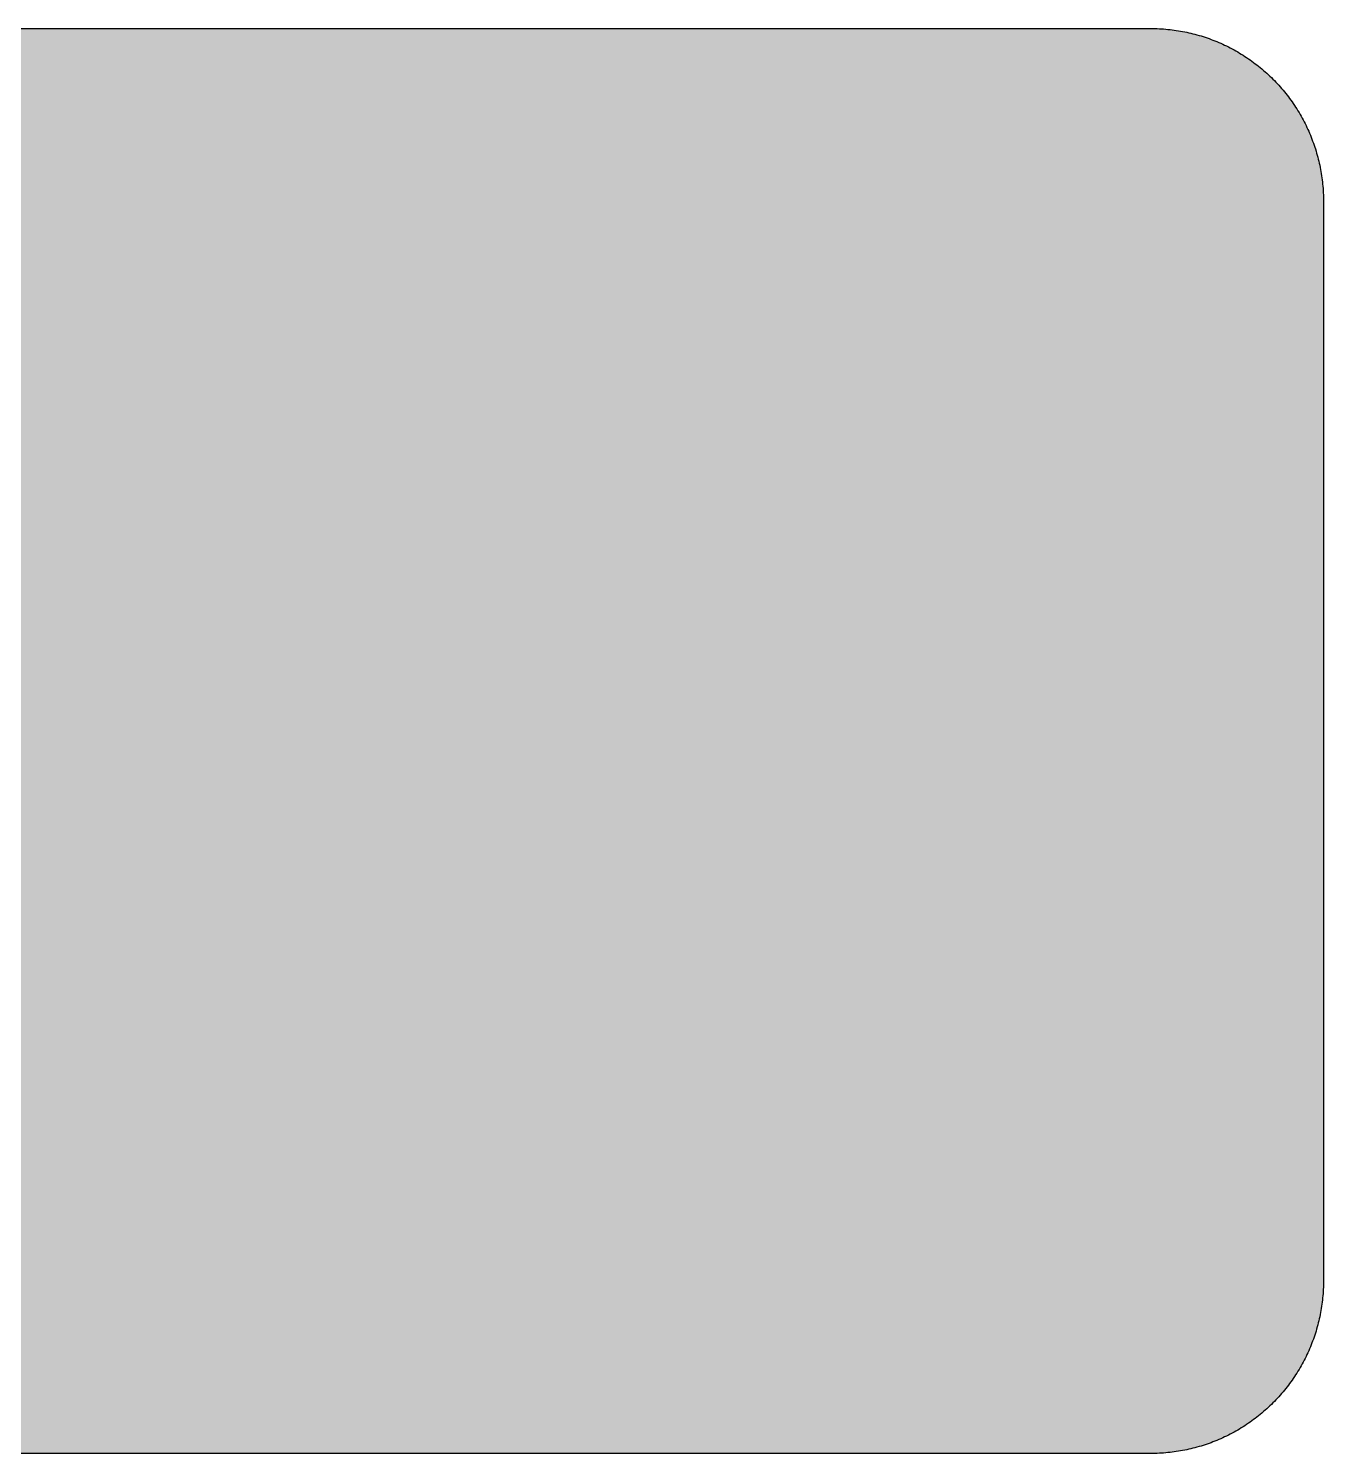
# Model space of a CAD drawing. Header units: millimetres. Extents: x 0 to 212, y 0 to 116.
# Drawn here: x 105.9 to 211.7, y 0.1 to 116.5 of the extents above; entities that cross this region are included whole.
import ezdxf

# ---------------------------------------------------------------- set-up
doc = ezdxf.new("R2010")
doc.units = ezdxf.units.MM

msp = doc.modelspace()

# ---------------------------------------------------------------- hatches: boundary and pattern name
msp.add_hatch(color=254).paths.add_polyline_path([(14.1633, 0.0536), (13.9878, 0.0533), (13.8125, 0.0559), (13.6373, 0.061), (13.462, 0.0686), (13.2893, 0.0787), (13.114, 0.0914), (12.9413, 0.1041), (12.7686, 0.1219), (12.5959, 0.1397), (12.4231, 0.16), (12.2504, 0.1829), (12.0777, 0.2057), (11.9075, 0.2337), (11.7373, 0.2616), (11.5672, 0.2921), (11.397, 0.3251), (11.2268, 0.3607), (11.0592, 0.3988), (10.8915, 0.4369), (10.7239, 0.4775), (10.5562, 0.5207), (10.3886, 0.5664), (10.2235, 0.6121), (10.0584, 0.6629), (9.8933, 0.7137), (9.7307, 0.7671), (9.5682, 0.8204), (9.4056, 0.8788), (9.2431, 0.9373), (9.083, 0.9982), (8.923, 1.0617), (8.763, 1.1252), (8.6055, 1.1938), (8.4455, 1.2624), (8.2906, 1.331), (8.1331, 1.4046), (7.9781, 1.4783), (7.8232, 1.5545), (7.6708, 1.6332), (7.5184, 1.7145), (7.366, 1.7958), (7.2161, 1.8796), (7.0663, 1.966), (6.919, 2.0523), (6.7716, 2.1438), (6.6243, 2.2352), (6.4795, 2.3266), (6.3348, 2.4232), (6.19, 2.5197), (6.0477, 2.6187), (5.908, 2.7178), (5.7683, 2.8194), (5.6286, 2.9235), (5.4915, 3.0302), (5.3543, 3.1369), (5.2197, 3.2461), (5.0851, 3.3579), (4.953, 3.4722), (4.8209, 3.5865), (4.6914, 3.7033), (4.5644, 3.8202), (4.4348, 3.9395), (4.3104, 4.0615), (4.1859, 4.1859), (4.0615, 4.3104), (3.9395, 4.4348), (3.8202, 4.5618), (3.7033, 4.6914), (3.5865, 4.8209), (3.4722, 4.953), (3.3579, 5.0851), (3.2487, 5.2197), (3.1369, 5.3543), (3.0302, 5.4915), (2.9235, 5.6286), (2.8194, 5.7683), (2.7178, 5.908), (2.6187, 6.0477), (2.5197, 6.19), (2.4232, 6.3348), (2.3266, 6.477), (2.2352, 6.6243), (2.1438, 6.7691), (2.0523, 6.919), (1.966, 7.0663), (1.8796, 7.2161), (1.7958, 7.366), (1.7145, 7.5184), (1.6332, 7.6708), (1.5545, 7.8232), (1.4783, 7.9781), (1.4046, 8.1331), (1.331, 8.2906), (1.2598, 8.4455), (1.1913, 8.603), (1.1252, 8.763), (1.0592, 8.923), (0.9982, 9.083), (0.9373, 9.2431), (0.8763, 9.4056), (0.8204, 9.5682), (0.7645, 9.7307), (0.7112, 9.8933), (0.6604, 10.0584), (0.6121, 10.2235), (0.5639, 10.3911), (0.5207, 10.5562), (0.4775, 10.7239), (0.4343, 10.8915), (0.3962, 11.0592), (0.3607, 11.2268), (0.3251, 11.397), (0.2921, 11.5672), (0.2616, 11.7373), (0.2311, 11.9075), (0.2057, 12.0802), (0.1803, 12.2504), (0.1575, 12.4231), (0.1372, 12.5959), (0.1194, 12.7686), (0.1041, 12.9413), (0.0889, 13.1166), (0.0787, 13.2893), (0.0686, 13.4645), (0.061, 13.6373), (0.0559, 13.8125), (0.0508, 13.9878), (0.0508, 14.163), (0.0522, 102.3592), (0.0508, 102.5322), (0.0559, 102.7074), (0.061, 102.8827), (0.0686, 103.058), (0.0787, 103.2307), (0.0889, 103.4059), (0.1041, 103.5787), (0.1194, 103.7514), (0.1372, 103.9241), (0.1575, 104.0968), (0.1803, 104.2695), (0.2057, 104.4423), (0.2311, 104.6124), (0.2616, 104.7826), (0.2921, 104.9528), (0.3251, 105.123), (0.3607, 105.2932), (0.3962, 105.4608), (0.4343, 105.6284), (0.4775, 105.7961), (0.5207, 105.9637), (0.5639, 106.1314), (0.6121, 106.2965), (0.6604, 106.4616), (0.7112, 106.6267), (0.7645, 106.7892), (0.8204, 106.9518), (0.8763, 107.1143), (0.9373, 107.2769), (0.9982, 107.4369), (1.0592, 107.5969), (1.1252, 107.757), (1.1913, 107.9144), (1.2598, 108.0745), (1.331, 108.2294), (1.4046, 108.3869), (1.4783, 108.5418), (1.5545, 108.6968), (1.6332, 108.8492), (1.7145, 109.0016), (1.7958, 109.154), (1.8796, 109.3038), (1.966, 109.4537), (2.0523, 109.601), (2.1438, 109.7483), (2.2352, 109.8956), (2.3266, 110.0404), (2.4232, 110.1852), (2.5197, 110.33), (2.6187, 110.4722), (2.7178, 110.6119), (2.8194, 110.7516), (2.9235, 110.8913), (3.0302, 111.0285), (3.1369, 111.1656), (3.2487, 111.3003), (3.3579, 111.4349), (3.4722, 111.567), (3.5865, 111.699), (3.7033, 111.8286), (3.8202, 111.9556), (3.9395, 112.0851), (4.0615, 112.2096), (4.1859, 112.334), (4.3104, 112.4585), (4.4348, 112.5804), (4.5644, 112.6998), (4.6914, 112.8166), (4.8209, 112.9335), (4.953, 113.0478), (5.0851, 113.1621), (5.2197, 113.2713), (5.3543, 113.3831), (5.4915, 113.4897), (5.6286, 113.5964), (5.7683, 113.7006), (5.908, 113.8022), (6.0477, 113.9012), (6.19, 114.0003), (6.3348, 114.0968), (6.4795, 114.1933), (6.6243, 114.2848), (6.7716, 114.3762), (6.919, 114.4676), (7.0663, 114.554), (7.2161, 114.6404), (7.366, 114.7242), (7.5184, 114.8055), (7.6708, 114.8867), (7.8232, 114.9655), (7.9781, 115.0417), (8.1331, 115.1153), (8.2906, 115.189), (8.4455, 115.2601), (8.6055, 115.3287), (8.763, 115.3947), (8.923, 115.4608), (9.083, 115.5217), (9.2431, 115.5827), (9.4056, 115.6437), (9.5682, 115.6995), (9.7307, 115.7554), (9.8933, 115.8088), (10.0584, 115.8596), (10.2235, 115.9078), (10.3886, 115.9561), (10.5562, 115.9993), (10.7239, 116.0424), (10.8915, 116.0856), (11.0592, 116.1237), (11.2268, 116.1593), (11.397, 116.1948), (11.5672, 116.2279), (11.7373, 116.2583), (11.9075, 116.2888), (12.0777, 116.3142), (12.2504, 116.3396), (12.4231, 116.3625), (12.5959, 116.3828), (12.7686, 116.4006), (12.9413, 116.4158), (13.114, 116.4311), (13.2893, 116.4412), (13.462, 116.4514), (13.6373, 116.459), (13.8125, 116.4641), (13.9878, 116.4692), (14.163, 116.4692), (197.6078, 116.4703), (197.7822, 116.4692), (197.9574, 116.4641), (198.1327, 116.459), (198.3054, 116.4514), (198.4807, 116.4412), (198.6534, 116.4311), (198.8287, 116.4158), (199.0014, 116.4006), (199.1741, 116.3828), (199.3468, 116.3625), (199.5195, 116.3396), (199.6897, 116.3142), (199.8624, 116.2888), (200.0326, 116.2583), (200.2028, 116.2279), (200.373, 116.1948), (200.5432, 116.1593), (200.7108, 116.1237), (200.8784, 116.0856), (201.0461, 116.0424), (201.2137, 115.9993), (201.3788, 115.9561), (201.5465, 115.9078), (201.7116, 115.8596), (201.8767, 115.8088), (202.0392, 115.7554), (202.2018, 115.6995), (202.3643, 115.6437), (202.5269, 115.5827), (202.6869, 115.5217), (202.8469, 115.4608), (203.007, 115.3947), (203.167, 115.3287), (203.3245, 115.2601), (203.4794, 115.189), (203.6369, 115.1153), (203.7918, 115.0417), (203.9468, 114.9655), (204.0992, 114.8867), (204.2516, 114.8055), (204.404, 114.7242), (204.5538, 114.6404), (204.7037, 114.554), (204.8535, 114.4676), (205.0009, 114.3762), (205.1456, 114.2848), (205.293, 114.1933), (205.4352, 114.0968), (205.58, 114.0003), (205.7222, 113.9012), (205.8619, 113.8022), (206.0016, 113.7006), (206.1413, 113.5964), (206.2785, 113.4897), (206.4156, 113.3831), (206.5503, 113.2713), (206.6849, 113.1621), (206.817, 113.0478), (206.949, 112.9335), (207.0786, 112.8166), (207.2081, 112.6998), (207.3351, 112.5804), (207.4596, 112.4585), (207.584, 112.334), (207.7085, 112.2096), (207.8304, 112.0851), (207.9498, 111.9556), (208.0666, 111.8286), (208.1835, 111.699), (208.2978, 111.567), (208.4121, 111.4349), (208.5238, 111.3003), (208.6331, 111.1656), (208.7397, 111.0285), (208.8464, 110.8913), (208.9506, 110.7516), (209.0522, 110.6119), (209.1512, 110.4722), (209.2503, 110.33), (209.3468, 110.1852), (209.4433, 110.0404), (209.5348, 109.8956), (209.6262, 109.7483), (209.7176, 109.601), (209.804, 109.4537), (209.8904, 109.3038), (209.9742, 109.154), (210.0555, 109.0016), (210.1367, 108.8492), (210.2155, 108.6968), (210.2917, 108.5418), (210.3653, 108.3869), (210.439, 108.2294), (210.5076, 108.0745), (210.5762, 107.9144), (210.6447, 107.757), (210.7082, 107.5969), (210.7717, 107.4369), (210.8327, 107.2769), (210.8911, 107.1143), (210.9495, 106.9518), (211.0029, 106.7892), (211.0562, 106.6267), (211.107, 106.4616), (211.1578, 106.2965), (211.2035, 106.1314), (211.2493, 105.9637), (211.2924, 105.7961), (211.3331, 105.6284), (211.3712, 105.4608), (211.4093, 105.2932), (211.4448, 105.123), (211.4779, 104.9528), (211.5083, 104.7826), (211.5363, 104.6124), (211.5642, 104.4423), (211.5871, 104.2695), (211.6099, 104.0968), (211.6303, 103.9241), (211.648, 103.7514), (211.6658, 103.5787), (211.6785, 103.4059), (211.6912, 103.2307), (211.7014, 103.058), (211.709, 102.8827), (211.7141, 102.7074), (211.7166, 102.5322), (211.7166, 102.3569), (211.7189, 14.1647), (211.7166, 13.9878), (211.7141, 13.8125), (211.709, 13.6373), (211.7014, 13.4645), (211.6912, 13.2893), (211.6785, 13.1166), (211.6658, 12.9413), (211.648, 12.7686), (211.6303, 12.5959), (211.6099, 12.4231), (211.5871, 12.2504), (211.5642, 12.0802), (211.5363, 11.9075), (211.5083, 11.7373), (211.4779, 11.5672), (211.4448, 11.397), (211.4093, 11.2268), (211.3712, 11.0592), (211.3331, 10.8915), (211.2924, 10.7239), (211.2493, 10.5562), (211.2035, 10.3911), (211.1578, 10.2235), (211.107, 10.0584), (211.0562, 9.8933), (211.0029, 9.7307), (210.9495, 9.5682), (210.8911, 9.4056), (210.8327, 9.2431), (210.7717, 9.083), (210.7082, 8.923), (210.6447, 8.763), (210.5762, 8.603), (210.5076, 8.4455), (210.439, 8.2906), (210.3653, 8.1331), (210.2917, 7.9781), (210.2155, 7.8232), (210.1367, 7.6708), (210.0555, 7.5184), (209.9742, 7.366), (209.8904, 7.2161), (209.804, 7.0663), (209.7176, 6.919), (209.6262, 6.7691), (209.5348, 6.6243), (209.4433, 6.477), (209.3468, 6.3348), (209.2503, 6.19), (209.1512, 6.0477), (209.0522, 5.908), (208.9506, 5.7683), (208.8464, 5.6286), (208.7397, 5.4915), (208.6331, 5.3543), (208.5238, 5.2197), (208.4121, 5.0851), (208.2978, 4.953), (208.1835, 4.8209), (208.0666, 4.6914), (207.9498, 4.5618), (207.8304, 4.4348), (207.7085, 4.3104), (207.584, 4.1859), (207.4596, 4.0615), (207.3351, 3.9395), (207.2081, 3.8202), (207.0786, 3.7033), (206.949, 3.5865), (206.817, 3.4722), (206.6849, 3.3579), (206.5503, 3.2461), (206.4156, 3.1369), (206.2785, 3.0302), (206.1413, 2.9235), (206.0016, 2.8194), (205.8619, 2.7178), (205.7222, 2.6187), (205.58, 2.5197), (205.4352, 2.4232), (205.293, 2.3266), (205.1456, 2.2352), (205.0009, 2.1438), (204.8535, 2.0523), (204.7037, 1.966), (204.5538, 1.8796), (204.404, 1.7958), (204.2516, 1.7145), (204.0992, 1.6332), (203.9468, 1.5545), (203.7918, 1.4783), (203.6369, 1.4046), (203.4794, 1.331), (203.3245, 1.2624), (203.167, 1.1938), (203.007, 1.1252), (202.8469, 1.0617), (202.6869, 0.9982), (202.5269, 0.9373), (202.3643, 0.8788), (202.2018, 0.8204), (202.0392, 0.7671), (201.8767, 0.7137), (201.7116, 0.6629), (201.5465, 0.6121), (201.3788, 0.5664), (201.2137, 0.5207), (201.0461, 0.4775), (200.8784, 0.4369), (200.7108, 0.3988), (200.5432, 0.3607), (200.373, 0.3251), (200.2028, 0.2921), (200.0326, 0.2616), (199.8624, 0.2337), (199.6897, 0.2057), (199.5195, 0.1829), (199.3468, 0.16), (199.1741, 0.1397), (199.0014, 0.1219), (198.8287, 0.1041), (198.6534, 0.0914), (198.4807, 0.0787), (198.3054, 0.0686), (198.1327, 0.061), (197.9574, 0.0559), (197.7822, 0.0533), (197.6069, 0.0533)])
h = msp.add_hatch(color=59)
h.paths.add_polyline_path([(14.1633, 3.5814), (13.8887, 3.5839), (13.6169, 3.5941), (13.3477, 3.6119), (13.081, 3.6347), (12.8143, 3.6652), (12.5501, 3.7008), (12.2885, 3.7465), (12.0294, 3.7948), (11.7729, 3.8506), (11.5164, 3.9141), (11.2649, 3.9827), (11.016, 4.0564), (10.7671, 4.1351), (10.5232, 4.2215), (10.2819, 4.3129), (10.0432, 4.412), (9.8069, 4.5161), (9.5733, 4.6228), (9.3447, 4.7371), (9.1186, 4.8565), (8.8951, 4.9809), (8.6741, 5.113), (8.4582, 5.2476), (8.2448, 5.3873), (8.0366, 5.5321), (7.8308, 5.682), (7.6276, 5.8369), (7.4295, 5.9969), (7.2365, 6.1595), (7.046, 6.3297), (6.8605, 6.5024), (6.6777, 6.6802), (6.5024, 6.8605), (6.3271, 7.046), (6.1595, 7.2365), (5.9969, 7.432), (5.8369, 7.6302), (5.682, 7.8308), (5.5321, 8.0366), (5.3873, 8.2448), (5.2451, 8.4582), (5.1105, 8.6741), (4.9809, 8.8951), (4.8565, 9.1186), (4.7371, 9.3447), (4.6228, 9.5758), (4.5136, 9.8069), (4.4094, 10.0432), (4.3129, 10.2819), (4.2215, 10.5232), (4.1351, 10.7696), (4.0538, 11.016), (3.9802, 11.2649), (3.9116, 11.5189), (3.8506, 11.7729), (3.7948, 12.0294), (3.744, 12.2911), (3.7008, 12.5527), (3.6627, 12.8143), (3.6322, 13.081), (3.6093, 13.3502), (3.5916, 13.6195), (3.5814, 13.8913), (3.5789, 14.163), (3.58, 102.3592), (3.5814, 102.6312), (3.5916, 102.903), (3.6093, 103.1723), (3.6322, 103.439), (3.6627, 103.7057), (3.7008, 103.9698), (3.744, 104.2314), (3.7948, 104.4905), (3.8506, 104.7471), (3.9116, 105.0036), (3.9802, 105.2551), (4.0538, 105.504), (4.1351, 105.7529), (4.2215, 105.9967), (4.3129, 106.238), (4.4094, 106.4768), (4.5136, 106.713), (4.6228, 106.9467), (4.7371, 107.1753), (4.8565, 107.4014), (4.9809, 107.6249), (5.1105, 107.8459), (5.2451, 108.0618), (5.3873, 108.2751), (5.5321, 108.4834), (5.682, 108.6891), (5.8369, 108.8923), (5.9969, 109.0905), (6.1595, 109.2835), (6.3271, 109.474), (6.5024, 109.6594), (6.6777, 109.8423), (6.8605, 110.0176), (7.046, 110.1928), (7.2365, 110.3605), (7.4295, 110.523), (7.6276, 110.683), (7.8308, 110.838), (8.0366, 110.9878), (8.2448, 111.1326), (8.4582, 111.2749), (8.6741, 111.4095), (8.8951, 111.539), (9.1186, 111.6635), (9.3447, 111.7829), (9.5733, 111.8972), (9.8069, 112.0064), (10.0432, 112.1105), (10.2819, 112.207), (10.5232, 112.2985), (10.7671, 112.3848), (11.016, 112.4661), (11.2649, 112.5398), (11.5164, 112.6084), (11.7729, 112.6693), (12.0294, 112.7252), (12.2885, 112.776), (12.5501, 112.8192), (12.8143, 112.8573), (13.081, 112.8878), (13.3477, 112.9106), (13.6169, 112.9284), (13.8887, 112.9386), (14.163, 112.9411), (197.6078, 112.9425), (197.8787, 112.9386), (198.1505, 112.9284), (198.4197, 112.9106), (198.689, 112.8878), (198.9557, 112.8573), (199.2173, 112.8192), (199.4789, 112.776), (199.7405, 112.7252), (199.9971, 112.6693), (200.2511, 112.6084), (200.5051, 112.5398), (200.754, 112.4661), (201.0004, 112.3848), (201.2467, 112.2985), (201.488, 112.207), (201.7268, 112.1105), (201.963, 112.0064), (202.1942, 111.8972), (202.4253, 111.7829), (202.6514, 111.6635), (202.8749, 111.539), (203.0959, 111.4095), (203.3118, 111.2749), (203.5251, 111.1326), (203.7334, 110.9878), (203.9391, 110.838), (204.1398, 110.683), (204.3379, 110.523), (204.5335, 110.3605), (204.724, 110.1928), (204.9094, 110.0176), (205.0898, 109.8423), (205.2676, 109.6594), (205.4403, 109.474), (205.6105, 109.2835), (205.773, 109.0905), (205.933, 108.8923), (206.088, 108.6891), (206.2378, 108.4834), (206.3826, 108.2751), (206.5223, 108.0618), (206.6569, 107.8459), (206.789, 107.6249), (206.9135, 107.4014), (207.0329, 107.1753), (207.1472, 106.9467), (207.2538, 106.713), (207.358, 106.4768), (207.457, 106.238), (207.5485, 105.9967), (207.6348, 105.7529), (207.7136, 105.504), (207.7872, 105.2551), (207.8558, 105.0036), (207.9193, 104.7471), (207.9752, 104.4905), (208.0235, 104.2314), (208.0692, 103.9698), (208.1047, 103.7057), (208.1352, 103.439), (208.1581, 103.1723), (208.1759, 102.903), (208.186, 102.6312), (208.1911, 102.3569), (208.1911, 14.1647), (208.186, 13.8913), (208.1759, 13.6195), (208.1581, 13.3502), (208.1352, 13.081), (208.1047, 12.8143), (208.0692, 12.5527), (208.0235, 12.2911), (207.9752, 12.0294), (207.9193, 11.7729), (207.8558, 11.5189), (207.7872, 11.2649), (207.7136, 11.016), (207.6348, 10.7696), (207.5485, 10.5232), (207.457, 10.2819), (207.358, 10.0432), (207.2538, 9.8069), (207.1472, 9.5758), (207.0329, 9.3447), (206.9135, 9.1186), (206.789, 8.8951), (206.6569, 8.6741), (206.5223, 8.4582), (206.3826, 8.2448), (206.2378, 8.0366), (206.088, 7.8308), (205.933, 7.6302), (205.773, 7.432), (205.6105, 7.2365), (205.4403, 7.046), (205.2676, 6.8605), (205.0898, 6.6802), (204.9094, 6.5024), (204.724, 6.3297), (204.5335, 6.1595), (204.3379, 5.9969), (204.1398, 5.8369), (203.9391, 5.682), (203.7334, 5.5321), (203.5251, 5.3873), (203.3118, 5.2476), (203.0959, 5.113), (202.8749, 4.9809), (202.6514, 4.8565), (202.4253, 4.7371), (202.1942, 4.6228), (201.963, 4.5161), (201.7268, 4.412), (201.488, 4.3129), (201.2467, 4.2215), (201.0004, 4.1351), (200.754, 4.0564), (200.5051, 3.9827), (200.2511, 3.9141), (199.9971, 3.8506), (199.7405, 3.7948), (199.4789, 3.7465), (199.2173, 3.7008), (198.9557, 3.6652), (198.689, 3.6347), (198.4197, 3.6119), (198.1505, 3.5941), (197.8787, 3.5839), (197.6069, 3.5789)])
h.paths.add_polyline_path([(14.1633, 8.8731), (14.0259, 8.8748), (13.8887, 8.8798), (13.7541, 8.8875), (13.622, 8.9002), (13.4874, 8.9154), (13.3553, 8.9332), (13.2258, 8.9535), (13.0962, 8.9789), (12.9667, 9.0068), (12.8397, 9.0373), (12.7127, 9.0729), (12.5882, 9.1084), (12.4663, 9.1491), (12.3419, 9.1923), (12.2225, 9.238), (12.1031, 9.2888), (11.9837, 9.3396), (11.8694, 9.3929), (11.7526, 9.4513), (11.6408, 9.5098), (11.5291, 9.5733), (11.4198, 9.6368), (11.3106, 9.7053), (11.2039, 9.7765), (11.0998, 9.8476), (10.9957, 9.9238), (10.8966, 10), (10.7975, 10.0787), (10.6985, 10.1625), (10.6045, 10.2464), (10.5105, 10.3327), (10.4216, 10.4216), (10.3327, 10.5131), (10.2464, 10.6045), (10.16, 10.701), (10.0787, 10.7975), (10, 10.8966), (9.9212, 10.9982), (9.8476, 11.0998), (9.7739, 11.2039), (9.7053, 11.3106), (9.6368, 11.4198), (9.5707, 11.5291), (9.5098, 11.6408), (9.4488, 11.7551), (9.3929, 11.8694), (9.337, 11.9863), (9.2862, 12.1031), (9.238, 12.2225), (9.1923, 12.3444), (9.1491, 12.4663), (9.1084, 12.5908), (9.0703, 12.7152), (9.0373, 12.8397), (9.0068, 12.9692), (8.9789, 13.0962), (8.9535, 13.2258), (8.9306, 13.3579), (8.9129, 13.4899), (8.8976, 13.622), (8.8849, 13.7566), (8.8773, 13.8913), (8.8722, 14.0259), (8.8697, 14.163), (8.8717, 102.3592), (8.8722, 102.4941), (8.8773, 102.6312), (8.8849, 102.7659), (8.8976, 102.8979), (8.9129, 103.0326), (8.9306, 103.1646), (8.9535, 103.2942), (8.9789, 103.4237), (9.0068, 103.5533), (9.0373, 103.6803), (9.0703, 103.8073), (9.1084, 103.9317), (9.1491, 104.0536), (9.1923, 104.1781), (9.238, 104.2975), (9.2862, 104.4169), (9.337, 104.5362), (9.3929, 104.6505), (9.4488, 104.7674), (9.5098, 104.8791), (9.5707, 104.9909), (9.6368, 105.1001), (9.7053, 105.2093), (9.7739, 105.316), (9.8476, 105.4202), (9.9212, 105.5243), (10, 105.6234), (10.0787, 105.7224), (10.16, 105.8215), (10.2464, 105.9155), (10.3327, 106.0094), (10.4216, 106.0983), (10.5105, 106.1872), (10.6045, 106.2736), (10.6985, 106.36), (10.7975, 106.4412), (10.8966, 106.52), (10.9957, 106.5987), (11.0998, 106.6724), (11.2039, 106.746), (11.3106, 106.8146), (11.4198, 106.8832), (11.5291, 106.9492), (11.6408, 107.0102), (11.7526, 107.0712), (11.8694, 107.127), (11.9837, 107.1829), (12.1031, 107.2337), (12.2225, 107.282), (12.3419, 107.3277), (12.4663, 107.3709), (12.5882, 107.4115), (12.7127, 107.4496), (12.8397, 107.4826), (12.9667, 107.5131), (13.0962, 107.5411), (13.2258, 107.5665), (13.3553, 107.5893), (13.4874, 107.6071), (13.622, 107.6223), (13.7541, 107.635), (13.8887, 107.6427), (14.0259, 107.6477), (14.163, 107.6503), (197.6078, 107.6508), (197.7441, 107.6477), (197.8787, 107.6427), (198.0133, 107.635), (198.1479, 107.6223), (198.28, 107.6071), (198.4121, 107.5893), (198.5442, 107.5665), (198.6737, 107.5411), (198.8007, 107.5131), (198.9303, 107.4826), (199.0547, 107.4496), (199.1792, 107.4115), (199.3036, 107.3709), (199.4256, 107.3277), (199.5475, 107.282), (199.6669, 107.2337), (199.7837, 107.1829), (199.9005, 107.127), (200.0148, 107.0712), (200.1291, 107.0102), (200.2409, 106.9492), (200.3501, 106.8832), (200.4593, 106.8146), (200.566, 106.746), (200.6702, 106.6724), (200.7718, 106.5987), (200.8734, 106.52), (200.9724, 106.4412), (201.0689, 106.36), (201.1655, 106.2736), (201.2569, 106.1872), (201.3483, 106.0983), (201.4372, 106.0094), (201.5236, 105.9155), (201.6074, 105.8215), (201.6912, 105.7224), (201.77, 105.6234), (201.8462, 105.5243), (201.9224, 105.4202), (201.9935, 105.316), (202.0646, 105.2093), (202.1332, 105.1001), (202.1967, 104.9909), (202.2602, 104.8791), (202.3186, 104.7674), (202.377, 104.6505), (202.4304, 104.5362), (202.4812, 104.4169), (202.532, 104.2975), (202.5777, 104.1781), (202.6209, 104.0536), (202.6615, 103.9317), (202.6971, 103.8073), (202.7326, 103.6803), (202.7631, 103.5533), (202.7911, 103.4237), (202.8165, 103.2942), (202.8368, 103.1646), (202.8546, 103.0326), (202.8698, 102.8979), (202.8825, 102.7659), (202.8901, 102.6312), (202.8952, 102.4941), (202.8977, 102.3569), (202.8994, 14.1647), (202.8952, 14.0259), (202.8901, 13.8913), (202.8825, 13.7566), (202.8698, 13.622), (202.8546, 13.4899), (202.8368, 13.3579), (202.8165, 13.2258), (202.7911, 13.0962), (202.7631, 12.9692), (202.7326, 12.8397), (202.6971, 12.7152), (202.6615, 12.5908), (202.6209, 12.4663), (202.5777, 12.3444), (202.532, 12.2225), (202.4812, 12.1031), (202.4304, 11.9863), (202.377, 11.8694), (202.3186, 11.7551), (202.2602, 11.6408), (202.1967, 11.5291), (202.1332, 11.4198), (202.0646, 11.3106), (201.9935, 11.2039), (201.9224, 11.0998), (201.8462, 10.9982), (201.77, 10.8966), (201.6912, 10.7975), (201.6074, 10.701), (201.5236, 10.6045), (201.4372, 10.5131), (201.3483, 10.4216), (201.2569, 10.3327), (201.1655, 10.2464), (201.0689, 10.1625), (200.9724, 10.0787), (200.8734, 10), (200.7718, 9.9238), (200.6702, 9.8476), (200.566, 9.7765), (200.4593, 9.7053), (200.3501, 9.6368), (200.2409, 9.5733), (200.1291, 9.5098), (200.0148, 9.4513), (199.9005, 9.3929), (199.7837, 9.3396), (199.6669, 9.2888), (199.5475, 9.238), (199.4256, 9.1923), (199.3036, 9.1491), (199.1792, 9.1084), (199.0547, 9.0729), (198.9303, 9.0373), (198.8007, 9.0068), (198.6737, 8.9789), (198.5442, 8.9535), (198.4121, 8.9332), (198.28, 8.9154), (198.1479, 8.9002), (198.0133, 8.8875), (197.8787, 8.8798), (197.7441, 8.8748), (197.6069, 8.8722)], flags=16)
h = msp.add_hatch(color=59)
h.paths.add_polyline_path([(136.7536, 41.505), (136.7536, 43.7099), (145.573, 43.7099), (145.573, 45.9147), (159.723, 45.9147), (159.6923, 45.847), (159.6669, 45.7835), (159.639, 45.7175), (159.6111, 45.6514), (159.5857, 45.5854), (159.5577, 45.5193), (159.5323, 45.4533), (159.5069, 45.3873), (159.4841, 45.3212), (159.4587, 45.2526), (159.4358, 45.1866), (159.4104, 45.1206), (159.3875, 45.052), (159.3647, 44.9859), (159.3444, 44.9174), (159.3215, 44.8513), (159.3012, 44.7827), (159.2809, 44.7142), (159.2605, 44.6481), (159.2402, 44.5795), (159.2199, 44.511), (159.1996, 44.4424), (159.1818, 44.3738), (159.164, 44.3052), (159.1462, 44.2366), (159.1285, 44.1681), (159.1107, 44.0995), (159.0954, 44.0309), (159.0802, 43.9623), (159.065, 43.8937), (159.0497, 43.8252), (159.0345, 43.7566), (159.0192, 43.6855), (159.0065, 43.6169), (158.9913, 43.5483), (158.9786, 43.4772), (158.9659, 43.4086), (158.9557, 43.3375), (158.943, 43.2689), (158.9329, 43.1978), (158.9227, 43.1292), (158.9126, 43.0581), (158.9024, 42.9895), (158.8922, 42.9184), (158.8846, 42.8473), (158.8745, 42.7787), (158.8668, 42.7076), (158.8592, 42.6364), (158.8516, 42.5653), (158.8465, 42.4967), (158.8389, 42.4256), (158.8338, 42.3545), (158.8287, 42.2834), (158.8237, 42.2123), (158.8186, 42.1437), (158.816, 42.0726), (158.811, 42.0014), (158.8084, 41.9303), (158.8059, 41.8592), (158.8059, 41.7881), (158.8033, 41.717), (158.8008, 41.6458), (158.8008, 41.5747), (158.8008, 41.5036)])
h.paths.add_polyline_path([(194.08, 45.9147), (191.8751, 41.505), (180.8508, 41.505), (180.8505, 41.5747), (180.848, 41.6458), (180.848, 41.717), (180.8455, 41.7881), (180.8429, 41.8592), (180.8404, 41.9303), (180.8378, 42.0014), (180.8353, 42.0726), (180.8302, 42.1437), (180.8277, 42.2123), (180.8226, 42.2834), (180.8175, 42.3545), (180.8099, 42.4256), (180.8048, 42.4967), (180.7972, 42.5653), (180.7921, 42.6364), (180.7845, 42.7076), (180.7769, 42.7787), (180.7667, 42.8473), (180.7591, 42.9184), (180.7489, 42.9895), (180.7388, 43.0581), (180.7286, 43.1292), (180.7185, 43.1978), (180.7083, 43.2689), (180.6956, 43.3375), (180.6829, 43.4086), (180.6727, 43.4772), (180.6575, 43.5483), (180.6448, 43.6169), (180.6321, 43.6855), (180.6169, 43.7566), (180.6016, 43.8252), (180.5864, 43.8937), (180.5711, 43.9623), (180.5559, 44.0309), (180.5407, 44.0995), (180.5229, 44.1681), (180.5051, 44.2366), (180.4873, 44.3052), (180.4695, 44.3738), (180.4518, 44.4424), (180.4314, 44.511), (180.4111, 44.5795), (180.3908, 44.6481), (180.3705, 44.7142), (180.3502, 44.7827), (180.3298, 44.8513), (180.307, 44.9174), (180.2867, 44.9859), (180.2638, 45.052), (180.2409, 45.1206), (180.2155, 45.1866), (180.1927, 45.2526), (180.1673, 45.3212), (180.1444, 45.3873), (180.119, 45.4533), (180.0911, 45.5193), (180.0657, 45.5854), (180.0403, 45.6514), (180.0123, 45.7175), (179.9844, 45.7835), (179.9565, 45.847), (179.9285, 45.913)], flags=16)
edge = h.paths.add_edge_path(flags=16)
edge.add_line((178.646, 41.505), (178.6407, 41.7322))
edge.add_line((178.6407, 41.7322), (178.6331, 41.9583))
edge.add_line((178.6331, 41.9583), (178.6179, 42.1818))
edge.add_line((178.6179, 42.1818), (178.6001, 42.4053))
edge.add_line((178.6001, 42.4053), (178.5747, 42.6263))
edge.add_line((178.5747, 42.6263), (178.5442, 42.8473))
edge.add_line((178.5442, 42.8473), (178.5061, 43.0657))
edge.add_line((178.5061, 43.0657), (178.4655, 43.2816))
edge.add_line((178.4655, 43.2816), (178.4198, 43.495))
edge.add_line((178.4198, 43.495), (178.3664, 43.7083))
edge.add_line((178.3664, 43.7083), (178.3105, 43.9166))
edge.add_line((178.3105, 43.9166), (178.247, 44.1249))
edge.add_line((178.247, 44.1249), (178.181, 44.3332))
edge.add_line((178.181, 44.3332), (178.1099, 44.5364))
edge.add_line((178.1099, 44.5364), (178.0337, 44.737))
edge.add_line((178.0337, 44.737), (177.9524, 44.9351))
edge.add_line((177.9524, 44.9351), (177.866, 45.1333))
edge.add_line((177.866, 45.1333), (177.7746, 45.3263))
edge.add_line((177.7746, 45.3263), (177.6806, 45.5193))
edge.add_line((177.6806, 45.5193), (177.5816, 45.7073))
edge.add_line((177.5816, 45.7073), (177.4774, 45.8927))
edge.add_line((177.4774, 45.8927), (177.3682, 46.0756))
edge.add_line((177.3682, 46.0756), (177.2564, 46.2559))
edge.add_line((177.2564, 46.2559), (177.1396, 46.4337))
edge.add_line((177.1396, 46.4337), (177.0177, 46.609))
edge.add_line((177.0177, 46.609), (176.8932, 46.7792))
edge.add_line((176.8932, 46.7792), (176.7637, 46.9494))
edge.add_line((176.7637, 46.9494), (176.6316, 47.1145))
edge.add_line((176.6316, 47.1145), (176.4944, 47.2745))
edge.add_line((176.4944, 47.2745), (176.3547, 47.4345))
edge.add_line((176.3547, 47.4345), (176.21, 47.5894))
edge.add_line((176.21, 47.5894), (176.0626, 47.7393))
edge.add_line((176.0626, 47.7393), (175.9102, 47.8866))
edge.add_line((175.9102, 47.8866), (175.7553, 48.0314))
edge.add_line((175.7553, 48.0314), (175.5978, 48.1711))
edge.add_line((175.5978, 48.1711), (175.4353, 48.3083))
edge.add_line((175.4353, 48.3083), (175.2702, 48.4429))
edge.add_line((175.2702, 48.4429), (175.1025, 48.5699))
edge.add_line((175.1025, 48.5699), (174.9298, 48.6969))
edge.add_line((174.9298, 48.6969), (174.7571, 48.8163))
edge.add_line((174.7571, 48.8163), (174.5793, 48.9331))
edge.add_line((174.5793, 48.9331), (174.3989, 49.0449))
edge.add_line((174.3989, 49.0449), (174.2161, 49.1541))
edge.add_line((174.2161, 49.1541), (174.0306, 49.2582))
edge.add_line((174.0306, 49.2582), (173.8401, 49.3573))
edge.add_line((173.8401, 49.3573), (173.6496, 49.4538))
edge.add_line((173.6496, 49.4538), (173.4541, 49.5427))
edge.add_line((173.4541, 49.5427), (173.2585, 49.6291))
edge.add_line((173.2585, 49.6291), (173.0604, 49.7103))
edge.add_line((173.0604, 49.7103), (172.8572, 49.7891))
edge.add_line((172.8572, 49.7891), (172.654, 49.8602))
edge.add_line((172.654, 49.8602), (172.4482, 49.9262))
edge.add_line((172.4482, 49.9262), (172.2399, 49.9897))
edge.add_line((172.2399, 49.9897), (172.0291, 50.0456))
edge.add_line((172.0291, 50.0456), (171.8183, 50.0964))
edge.add_line((171.8183, 50.0964), (171.6024, 50.1447))
edge.add_line((171.6024, 50.1447), (171.3865, 50.1853))
edge.add_line((171.3865, 50.1853), (171.1681, 50.2209))
edge.add_line((171.1681, 50.2209), (170.9496, 50.2514))
edge.add_line((170.9496, 50.2514), (170.7261, 50.2768))
edge.add_line((170.7261, 50.2768), (170.5051, 50.2971))
edge.add_line((170.5051, 50.2971), (170.2791, 50.3123))
edge.add_line((170.2791, 50.3123), (170.053, 50.3199))
edge.add_line((170.053, 50.3199), (169.8244, 50.3225))
edge.add_line((169.8244, 50.3225), (169.5983, 50.3199))
edge.add_line((169.5983, 50.3199), (169.3723, 50.3123))
edge.add_line((169.3723, 50.3123), (169.1462, 50.2971))
edge.add_line((169.1462, 50.2971), (168.9227, 50.2768))
edge.add_line((168.9227, 50.2768), (168.7017, 50.2514))
edge.add_line((168.7017, 50.2514), (168.4833, 50.2209))
edge.add_line((168.4833, 50.2209), (168.2648, 50.1853))
edge.add_line((168.2648, 50.1853), (168.0489, 50.1447))
edge.add_line((168.0489, 50.1447), (167.833, 50.0964))
edge.add_line((167.833, 50.0964), (167.6222, 50.0456))
edge.add_line((167.6222, 50.0456), (167.4114, 49.9897))
edge.add_line((167.4114, 49.9897), (167.2031, 49.9262))
edge.add_line((167.2031, 49.9262), (166.9974, 49.8602))
edge.add_line((166.9974, 49.8602), (166.7942, 49.7891))
edge.add_line((166.7942, 49.7891), (166.591, 49.7103))
edge.add_line((166.591, 49.7103), (166.3929, 49.6291))
edge.add_line((166.3929, 49.6291), (166.1973, 49.5427))
edge.add_line((166.1973, 49.5427), (166.0017, 49.4538))
edge.add_line((166.0017, 49.4538), (165.8112, 49.3573))
edge.add_line((165.8112, 49.3573), (165.6207, 49.2582))
edge.add_line((165.6207, 49.2582), (165.4353, 49.1541))
edge.add_line((165.4353, 49.1541), (165.2524, 49.0449))
edge.add_line((165.2524, 49.0449), (165.0721, 48.9331))
edge.add_line((165.0721, 48.9331), (164.8943, 48.8163))
edge.add_line((164.8943, 48.8163), (164.719, 48.6969))
edge.add_line((164.719, 48.6969), (164.5488, 48.5699))
edge.add_line((164.5488, 48.5699), (164.3812, 48.4429))
edge.add_line((164.3812, 48.4429), (164.2161, 48.3083))
edge.add_line((164.2161, 48.3083), (164.0535, 48.1711))
edge.add_line((164.0535, 48.1711), (163.896, 48.0314))
edge.add_line((163.896, 48.0314), (163.7411, 47.8866))
edge.add_line((163.7411, 47.8866), (163.5887, 47.7393))
edge.add_line((163.5887, 47.7393), (163.4414, 47.5894))
edge.add_line((163.4414, 47.5894), (163.2966, 47.4345))
edge.add_line((163.2966, 47.4345), (163.1569, 47.2745))
edge.add_line((163.1569, 47.2745), (163.0197, 47.1145))
edge.add_line((163.0197, 47.1145), (162.8877, 46.9494))
edge.add_line((162.8877, 46.9494), (162.7581, 46.7792))
edge.add_line((162.7581, 46.7792), (162.6337, 46.609))
edge.add_line((162.6337, 46.609), (162.5117, 46.4337))
edge.add_line((162.5117, 46.4337), (162.3949, 46.2559))
edge.add_line((162.3949, 46.2559), (162.2831, 46.0756))
edge.add_line((162.2831, 46.0756), (162.1739, 45.8927))
edge.add_line((162.1739, 45.8927), (162.0698, 45.7073))
edge.add_line((162.0698, 45.7073), (161.9707, 45.5193))
edge.add_line((161.9707, 45.5193), (161.8767, 45.3263))
edge.add_line((161.8767, 45.3263), (161.7853, 45.1333))
edge.add_line((161.7853, 45.1333), (161.6989, 44.9351))
edge.add_line((161.6989, 44.9351), (161.6177, 44.737))
edge.add_line((161.6177, 44.737), (161.5415, 44.5364))
edge.add_line((161.5415, 44.5364), (161.4703, 44.3332))
edge.add_line((161.4703, 44.3332), (161.4018, 44.1249))
edge.add_line((161.4018, 44.1249), (161.3408, 43.9166))
edge.add_line((161.3408, 43.9166), (161.2824, 43.7083))
edge.add_line((161.2824, 43.7083), (161.2316, 43.495))
edge.add_line((161.2316, 43.495), (161.1859, 43.2816))
edge.add_line((161.1859, 43.2816), (161.1427, 43.0657))
edge.add_line((161.1427, 43.0657), (161.1071, 42.8473))
edge.add_line((161.1071, 42.8473), (161.0766, 42.6263))
edge.add_line((161.0766, 42.6263), (161.0512, 42.4053))
edge.add_line((161.0512, 42.4053), (161.0309, 42.1818))
edge.add_line((161.0309, 42.1818), (161.0182, 41.9583))
edge.add_line((161.0182, 41.9583), (161.0081, 41.7322))
edge.add_line((161.0081, 41.7322), (161.0055, 41.5036))
edge.add_line((161.0055, 41.5036), (161.0081, 41.275))
edge.add_line((161.0081, 41.275), (161.0182, 41.0489))
edge.add_line((161.0182, 41.0489), (161.0309, 40.8254))
edge.add_line((161.0309, 40.8254), (161.0512, 40.6019))
edge.add_line((161.0512, 40.6019), (161.0766, 40.3809))
edge.add_line((161.0766, 40.3809), (161.1071, 40.1599))
edge.add_line((161.1071, 40.1599), (161.1427, 39.9415))
edge.add_line((161.1427, 39.9415), (161.1859, 39.7256))
edge.add_line((161.1859, 39.7256), (161.2316, 39.5122))
edge.add_line((161.2316, 39.5122), (161.2824, 39.2989))
edge.add_line((161.2824, 39.2989), (161.3408, 39.0881))
edge.add_line((161.3408, 39.0881), (161.4018, 38.8798))
edge.add_line((161.4018, 38.8798), (161.4703, 38.674))
edge.add_line((161.4703, 38.674), (161.5415, 38.4708))
edge.add_line((161.5415, 38.4708), (161.6177, 38.2702))
edge.add_line((161.6177, 38.2702), (161.6989, 38.0695))
edge.add_line((161.6989, 38.0695), (161.7853, 37.8739))
edge.add_line((161.7853, 37.8739), (161.8767, 37.6809))
edge.add_line((161.8767, 37.6809), (161.9707, 37.4879))
edge.add_line((161.9707, 37.4879), (162.0698, 37.2999))
edge.add_line((162.0698, 37.2999), (162.1739, 37.1145))
edge.add_line((162.1739, 37.1145), (162.2831, 36.9291))
edge.add_line((162.2831, 36.9291), (162.3949, 36.7487))
edge.add_line((162.3949, 36.7487), (162.5117, 36.5735))
edge.add_line((162.5117, 36.5735), (162.6337, 36.3982))
edge.add_line((162.6337, 36.3982), (162.7581, 36.2255))
edge.add_line((162.7581, 36.2255), (162.8877, 36.0578))
edge.add_line((162.8877, 36.0578), (163.0197, 35.8927))
edge.add_line((163.0197, 35.8927), (163.1569, 35.7327))
edge.add_line((163.1569, 35.7327), (163.2966, 35.5727))
edge.add_line((163.2966, 35.5727), (163.4414, 35.4178))
edge.add_line((163.4414, 35.4178), (163.5887, 35.2679))
edge.add_line((163.5887, 35.2679), (163.7411, 35.1206))
edge.add_line((163.7411, 35.1206), (163.896, 34.9758))
edge.add_line((163.896, 34.9758), (164.0535, 34.8336))
edge.add_line((164.0535, 34.8336), (164.2161, 34.6989))
edge.add_line((164.2161, 34.6989), (164.3812, 34.5643))
edge.add_line((164.3812, 34.5643), (164.5488, 34.4373))
edge.add_line((164.5488, 34.4373), (164.719, 34.3103))
edge.add_line((164.719, 34.3103), (164.8943, 34.1909))
edge.add_line((164.8943, 34.1909), (165.0721, 34.0741))
edge.add_line((165.0721, 34.0741), (165.2524, 33.9598))
edge.add_line((165.2524, 33.9598), (165.4353, 33.8531))
edge.add_line((165.4353, 33.8531), (165.6207, 33.749))
edge.add_line((165.6207, 33.749), (165.8112, 33.6499))
edge.add_line((165.8112, 33.6499), (166.0017, 33.5534))
edge.add_line((166.0017, 33.5534), (166.1973, 33.4645))
edge.add_line((166.1973, 33.4645), (166.3929, 33.3781))
edge.add_line((166.3929, 33.3781), (166.591, 33.2969))
edge.add_line((166.591, 33.2969), (166.7942, 33.2181))
edge.add_line((166.7942, 33.2181), (166.9974, 33.147))
edge.add_line((166.9974, 33.147), (167.2031, 33.081))
edge.add_line((167.2031, 33.081), (167.4114, 33.02))
edge.add_line((167.4114, 33.02), (167.6222, 32.9616))
edge.add_line((167.6222, 32.9616), (167.833, 32.9108))
edge.add_line((167.833, 32.9108), (168.0489, 32.8625))
edge.add_line((168.0489, 32.8625), (168.2648, 32.8219))
edge.add_line((168.2648, 32.8219), (168.4833, 32.7863))
edge.add_line((168.4833, 32.7863), (168.7017, 32.7558))
edge.add_line((168.7017, 32.7558), (168.9227, 32.7304))
edge.add_line((168.9227, 32.7304), (169.1462, 32.7101))
edge.add_line((169.1462, 32.7101), (169.3723, 32.6949))
edge.add_line((169.3723, 32.6949), (169.5983, 32.6873))
edge.add_line((169.5983, 32.6873), (169.8244, 32.6847))
edge.add_line((169.8244, 32.6847), (170.053, 32.6873))
edge.add_line((170.053, 32.6873), (170.2791, 32.6949))
edge.add_line((170.2791, 32.6949), (170.5051, 32.7101))
edge.add_line((170.5051, 32.7101), (170.7261, 32.7304))
edge.add_line((170.7261, 32.7304), (170.9496, 32.7558))
edge.add_line((170.9496, 32.7558), (171.1681, 32.7863))
edge.add_line((171.1681, 32.7863), (171.3865, 32.8219))
edge.add_line((171.3865, 32.8219), (171.6024, 32.8625))
edge.add_line((171.6024, 32.8625), (171.8183, 32.9108))
edge.add_line((171.8183, 32.9108), (172.0291, 32.9616))
edge.add_line((172.0291, 32.9616), (172.2399, 33.02))
edge.add_line((172.2399, 33.02), (172.4482, 33.081))
edge.add_line((172.4482, 33.081), (172.654, 33.147))
edge.add_line((172.654, 33.147), (172.8572, 33.2181))
edge.add_line((172.8572, 33.2181), (173.0604, 33.2969))
edge.add_line((173.0604, 33.2969), (173.2585, 33.3781))
edge.add_line((173.2585, 33.3781), (173.4541, 33.4645))
edge.add_line((173.4541, 33.4645), (173.6496, 33.5534))
edge.add_line((173.6496, 33.5534), (173.8401, 33.6499))
edge.add_line((173.8401, 33.6499), (174.0306, 33.749))
edge.add_line((174.0306, 33.749), (174.2161, 33.8531))
edge.add_line((174.2161, 33.8531), (174.3989, 33.9598))
edge.add_line((174.3989, 33.9598), (174.5793, 34.0741))
edge.add_line((174.5793, 34.0741), (174.7571, 34.1909))
edge.add_line((174.7571, 34.1909), (174.9298, 34.3103))
edge.add_line((174.9298, 34.3103), (175.1025, 34.4373))
edge.add_line((175.1025, 34.4373), (175.2702, 34.5643))
edge.add_line((175.2702, 34.5643), (175.4353, 34.6989))
edge.add_line((175.4353, 34.6989), (175.5978, 34.8336))
edge.add_line((175.5978, 34.8336), (175.7553, 34.9758))
edge.add_line((175.7553, 34.9758), (175.9102, 35.1206))
edge.add_line((175.9102, 35.1206), (176.0626, 35.2679))
edge.add_line((176.0626, 35.2679), (176.21, 35.4178))
edge.add_line((176.21, 35.4178), (176.3547, 35.5727))
edge.add_line((176.3547, 35.5727), (176.4944, 35.7327))
edge.add_line((176.4944, 35.7327), (176.6316, 35.8927))
edge.add_line((176.6316, 35.8927), (176.7637, 36.0578))
edge.add_line((176.7637, 36.0578), (176.8932, 36.2255))
edge.add_line((176.8932, 36.2255), (177.0177, 36.3982))
edge.add_line((177.0177, 36.3982), (177.1396, 36.5735))
edge.add_line((177.1396, 36.5735), (177.2564, 36.7487))
edge.add_line((177.2564, 36.7487), (177.3682, 36.9291))
edge.add_line((177.3682, 36.9291), (177.4774, 37.1145))
edge.add_line((177.4774, 37.1145), (177.5816, 37.2999))
edge.add_line((177.5816, 37.2999), (177.6806, 37.4879))
edge.add_line((177.6806, 37.4879), (177.7746, 37.6809))
edge.add_line((177.7746, 37.6809), (177.866, 37.8739))
edge.add_line((177.866, 37.8739), (177.9524, 38.0695))
edge.add_line((177.9524, 38.0695), (178.0337, 38.2702))
edge.add_line((178.0337, 38.2702), (178.1099, 38.4708))
edge.add_line((178.1099, 38.4708), (178.181, 38.674))
edge.add_line((178.181, 38.674), (178.247, 38.8798))
edge.add_line((178.247, 38.8798), (178.3105, 39.0881))
edge.add_line((178.3105, 39.0881), (178.3664, 39.2989))
edge.add_line((178.3664, 39.2989), (178.4198, 39.5122))
edge.add_line((178.4198, 39.5122), (178.4655, 39.7256))
edge.add_line((178.4655, 39.7256), (178.5061, 39.9415))
edge.add_line((178.5061, 39.9415), (178.5442, 40.1599))
edge.add_line((178.5442, 40.1599), (178.5747, 40.3809))
edge.add_line((178.5747, 40.3809), (178.6001, 40.6019))
edge.add_line((178.6001, 40.6019), (178.6179, 40.8254))
edge.add_line((178.6179, 40.8254), (178.6331, 41.0489))
edge.add_line((178.6331, 41.0489), (178.6407, 41.275))
edge.add_line((178.6407, 41.275), (178.6458, 41.5036))
h.paths.add_polyline_path([(194.08, 48.1196), (178.646, 48.1196), (178.5468, 48.2473), (178.4452, 48.3743), (178.3436, 48.5013), (178.242, 48.6258), (178.1353, 48.7477), (178.0286, 48.8696), (177.9194, 48.9864), (177.8102, 49.1058), (177.6984, 49.2201), (177.5866, 49.3344), (177.4723, 49.4462), (177.3555, 49.5554), (177.2387, 49.6646), (177.1193, 49.7713), (176.9974, 49.8754), (176.878, 49.977), (176.7535, 50.0786), (176.6291, 50.1777), (176.5021, 50.2768), (176.3751, 50.3707), (176.2481, 50.4647), (176.1185, 50.5562), (175.9864, 50.6451), (175.8544, 50.734), (175.7223, 50.8178), (175.5877, 50.9016), (175.4505, 50.9854), (175.3133, 51.0642), (175.1762, 51.1429), (175.0365, 51.2191), (174.8968, 51.2928), (174.7571, 51.3639), (174.6148, 51.435), (174.4701, 51.501), (174.3253, 51.5671), (174.1805, 51.6306), (174.0357, 51.6915), (173.8884, 51.7525), (173.7411, 51.8084), (173.5912, 51.8643), (173.4414, 51.9176), (173.2915, 51.9684), (173.1416, 52.0167), (172.9892, 52.0649), (172.8368, 52.1081), (172.6844, 52.1513), (172.5295, 52.1919), (172.3746, 52.23), (172.2196, 52.2656), (172.0621, 52.2986), (171.9072, 52.3291), (171.7497, 52.3596), (171.5922, 52.385), (171.4322, 52.4104), (171.2747, 52.4332), (171.1147, 52.4535), (170.9547, 52.4688), (170.7947, 52.4866), (170.6347, 52.4993), (170.4721, 52.5094), (170.3121, 52.517), (170.1495, 52.5221), (169.987, 52.5272), (169.8244, 52.5272), (169.6618, 52.5272), (169.5018, 52.5221), (169.3393, 52.517), (169.1767, 52.5094), (169.0167, 52.4993), (168.8567, 52.4866), (168.6941, 52.4688), (168.5366, 52.4535), (168.3766, 52.4332), (168.2166, 52.4104), (168.0591, 52.385), (167.9016, 52.3596), (167.7441, 52.3291), (167.5867, 52.2986), (167.4317, 52.2656), (167.2768, 52.23), (167.1218, 52.1919), (166.9669, 52.1513), (166.8145, 52.1081), (166.6621, 52.0649), (166.5097, 52.0167), (166.3598, 51.9684), (166.2074, 51.9176), (166.0601, 51.8643), (165.9103, 51.8084), (165.7629, 51.7525), (165.6156, 51.6915), (165.4708, 51.6306), (165.3235, 51.5671), (165.1813, 51.501), (165.0365, 51.435), (164.8943, 51.3639), (164.7546, 51.2928), (164.6149, 51.2191), (164.4752, 51.1429), (164.338, 51.0642), (164.2008, 50.9854), (164.0637, 50.9016), (163.9291, 50.8178), (163.797, 50.734), (163.6649, 50.6451), (163.5328, 50.5562), (163.4033, 50.4647), (163.2763, 50.3707), (163.1493, 50.2768), (163.0223, 50.1777), (162.8978, 50.0786), (162.7734, 49.977), (162.6514, 49.8754), (162.5321, 49.7713), (162.4127, 49.6646), (162.2958, 49.5554), (162.179, 49.4462), (162.0647, 49.3344), (161.9529, 49.2201), (161.8412, 49.1058), (161.7294, 48.9864), (161.6227, 48.8696), (161.5161, 48.7477), (161.4094, 48.6258), (161.3052, 48.5013), (161.2036, 48.3743), (161.1046, 48.2473), (161.0055, 48.1178), (145.573, 48.1196), (145.573, 67.9633), (145.5725, 68.0771), (145.5776, 68.1888), (145.5852, 68.3006), (145.5953, 68.4124), (145.608, 68.5241), (145.6233, 68.6333), (145.6411, 68.7426), (145.6614, 68.8518), (145.6842, 68.9585), (145.7096, 69.0651), (145.7401, 69.1693), (145.7706, 69.2734), (145.8036, 69.375), (145.8392, 69.4792), (145.8773, 69.5782), (145.9179, 69.6773), (145.9611, 69.7763), (146.0068, 69.8729), (146.0551, 69.9694), (146.1033, 70.0634), (146.1567, 70.1573), (146.21, 70.2488), (146.2659, 70.3377), (146.3243, 70.4266), (146.3853, 70.5155), (146.4488, 70.5993), (146.5123, 70.6831), (146.5783, 70.7669), (146.6469, 70.8482), (146.718, 70.927), (146.7891, 71.0032), (146.8628, 71.0794), (146.939, 71.153), (147.0177, 71.2267), (147.0965, 71.2953), (147.1778, 71.3638), (147.259, 71.4299), (147.3429, 71.4959), (147.4292, 71.5569), (147.5156, 71.6178), (147.6045, 71.6763), (147.6959, 71.7321), (147.7874, 71.788), (147.8788, 71.8388), (147.9753, 71.8896), (148.0693, 71.9379), (148.1658, 71.9811), (148.2649, 72.0242), (148.3639, 72.0649), (148.4655, 72.103), (148.5671, 72.1411), (148.6713, 72.1741), (148.7754, 72.2046), (148.8796, 72.2325), (148.9862, 72.2579), (149.0929, 72.2833), (149.2021, 72.3036), (149.3088, 72.3214), (149.4206, 72.3367), (149.5298, 72.3494), (149.6416, 72.3595), (149.7559, 72.3671), (149.8676, 72.3697), (149.9819, 72.3722), (189.6703, 72.3731), (189.7837, 72.3697), (189.8955, 72.3671), (190.0072, 72.3595), (190.119, 72.3494), (190.2308, 72.3367), (190.34, 72.3214), (190.4492, 72.3036), (190.5584, 72.2833), (190.6651, 72.2579), (190.7718, 72.2325), (190.8759, 72.2046), (190.9801, 72.1741), (191.0842, 72.1411), (191.1858, 72.103), (191.2874, 72.0649), (191.3865, 72.0242), (191.4855, 71.9811), (191.582, 71.9379), (191.676, 71.8896), (191.7725, 71.8388), (191.864, 71.788), (191.9554, 71.7321), (192.0469, 71.6763), (192.1358, 71.6178), (192.2221, 71.5569), (192.3085, 71.4959), (192.3923, 71.4299), (192.4736, 71.3638), (192.5549, 71.2953), (192.6336, 71.2267), (192.7123, 71.153), (192.7885, 71.0794), (192.8622, 71.0032), (192.9333, 70.927), (193.0044, 70.8482), (193.073, 70.7669), (193.1391, 70.6831), (193.2026, 70.5993), (193.2661, 70.5155), (193.327, 70.4266), (193.3854, 70.3377), (193.4413, 70.2488), (193.4947, 70.1573), (193.548, 70.0634), (193.5963, 69.9694), (193.6445, 69.8729), (193.6902, 69.7763), (193.7334, 69.6773), (193.7741, 69.5782), (193.8122, 69.4792), (193.8477, 69.375), (193.8807, 69.2734), (193.9112, 69.1693), (193.9392, 69.0651), (193.9671, 68.9585), (193.99, 68.8518), (194.0103, 68.7426), (194.0281, 68.6333), (194.0433, 68.5241), (194.056, 68.4124), (194.0662, 68.3006), (194.0738, 68.1888), (194.0763, 68.0771), (194.0789, 67.9628)], flags=16)

# ---------------------------------------------------------------- linework, layer by layer
at = {"color": 254}
msp.add_lwpolyline([(14.163, 116.4692), (197.6078, 116.4703), (197.7822, 116.4692), (197.9574, 116.4641), (198.1327, 116.459), (198.3054, 116.4514), (198.4807, 116.4412), (198.6534, 116.4311), (198.8287, 116.4158), (199.0014, 116.4006), (199.1741, 116.3828), (199.3468, 116.3625), (199.5195, 116.3396), (199.6897, 116.3142), (199.8624, 116.2888), (200.0326, 116.2583), (200.2028, 116.2279), (200.373, 116.1948), (200.5432, 116.1593), (200.7108, 116.1237), (200.8784, 116.0856), (201.0461, 116.0424), (201.2137, 115.9993), (201.3788, 115.9561), (201.5465, 115.9078), (201.7116, 115.8596), (201.8767, 115.8088), (202.0392, 115.7554), (202.2018, 115.6995), (202.3643, 115.6437), (202.5269, 115.5827), (202.6869, 115.5217), (202.8469, 115.4608), (203.007, 115.3947), (203.167, 115.3287), (203.3245, 115.2601), (203.4794, 115.189), (203.6369, 115.1153), (203.7918, 115.0417), (203.9468, 114.9655), (204.0992, 114.8867), (204.2516, 114.8055), (204.404, 114.7242), (204.5538, 114.6404), (204.7037, 114.554), (204.8535, 114.4676), (205.0009, 114.3762), (205.1456, 114.2848), (205.293, 114.1933), (205.4352, 114.0968), (205.58, 114.0003), (205.7222, 113.9012), (205.8619, 113.8022), (206.0016, 113.7006), (206.1413, 113.5964), (206.2785, 113.4897), (206.4156, 113.3831), (206.5503, 113.2713), (206.6849, 113.1621), (206.817, 113.0478), (206.949, 112.9335), (207.0786, 112.8166), (207.2081, 112.6998), (207.3351, 112.5804), (207.4596, 112.4585), (207.584, 112.334), (207.7085, 112.2096), (207.8304, 112.0851), (207.9498, 111.9556), (208.0666, 111.8286), (208.1835, 111.699), (208.2978, 111.567), (208.4121, 111.4349), (208.5238, 111.3003), (208.6331, 111.1656), (208.7397, 111.0285), (208.8464, 110.8913), (208.9506, 110.7516), (209.0522, 110.6119), (209.1512, 110.4722), (209.2503, 110.33), (209.3468, 110.1852), (209.4433, 110.0404), (209.5348, 109.8956), (209.6262, 109.7483), (209.7176, 109.601), (209.804, 109.4537), (209.8904, 109.3038), (209.9742, 109.154), (210.0555, 109.0016), (210.1367, 108.8492), (210.2155, 108.6968), (210.2917, 108.5418), (210.3653, 108.3869), (210.439, 108.2294), (210.5076, 108.0745), (210.5762, 107.9144), (210.6447, 107.757), (210.7082, 107.5969), (210.7717, 107.4369), (210.8327, 107.2769), (210.8911, 107.1143), (210.9495, 106.9518), (211.0029, 106.7892), (211.0562, 106.6267), (211.107, 106.4616), (211.1578, 106.2965), (211.2035, 106.1314), (211.2493, 105.9637), (211.2924, 105.7961), (211.3331, 105.6284), (211.3712, 105.4608), (211.4093, 105.2932), (211.4448, 105.123), (211.4779, 104.9528), (211.5083, 104.7826), (211.5363, 104.6124), (211.5642, 104.4423), (211.5871, 104.2695), (211.6099, 104.0968), (211.6303, 103.9241), (211.648, 103.7514), (211.6658, 103.5787), (211.6785, 103.4059), (211.6912, 103.2307), (211.7014, 103.058), (211.709, 102.8827), (211.7141, 102.7074), (211.7166, 102.5322), (211.7166, 102.3569), (211.7189, 14.1647), (211.7166, 13.9878), (211.7141, 13.8125), (211.709, 13.6373), (211.7014, 13.4645), (211.6912, 13.2893), (211.6785, 13.1166), (211.6658, 12.9413), (211.648, 12.7686), (211.6303, 12.5959), (211.6099, 12.4231), (211.5871, 12.2504), (211.5642, 12.0802), (211.5363, 11.9075), (211.5083, 11.7373), (211.4779, 11.5672), (211.4448, 11.397), (211.4093, 11.2268), (211.3712, 11.0592), (211.3331, 10.8915), (211.2924, 10.7239), (211.2493, 10.5562), (211.2035, 10.3911), (211.1578, 10.2235), (211.107, 10.0584), (211.0562, 9.8933), (211.0029, 9.7307), (210.9495, 9.5682), (210.8911, 9.4056), (210.8327, 9.2431), (210.7717, 9.083), (210.7082, 8.923), (210.6447, 8.763), (210.5762, 8.603), (210.5076, 8.4455), (210.439, 8.2906), (210.3653, 8.1331), (210.2917, 7.9781), (210.2155, 7.8232), (210.1367, 7.6708), (210.0555, 7.5184), (209.9742, 7.366), (209.8904, 7.2161), (209.804, 7.0663), (209.7176, 6.919), (209.6262, 6.7691), (209.5348, 6.6243), (209.4433, 6.477), (209.3468, 6.3348), (209.2503, 6.19), (209.1512, 6.0477), (209.0522, 5.908), (208.9506, 5.7683), (208.8464, 5.6286), (208.7397, 5.4915), (208.6331, 5.3543), (208.5238, 5.2197), (208.4121, 5.0851), (208.2978, 4.953), (208.1835, 4.8209), (208.0666, 4.6914), (207.9498, 4.5618), (207.8304, 4.4348), (207.7085, 4.3104), (207.584, 4.1859), (207.4596, 4.0615), (207.3351, 3.9395), (207.2081, 3.8202), (207.0786, 3.7033), (206.949, 3.5865), (206.817, 3.4722), (206.6849, 3.3579), (206.5503, 3.2461), (206.4156, 3.1369), (206.2785, 3.0302), (206.1413, 2.9235), (206.0016, 2.8194), (205.8619, 2.7178), (205.7222, 2.6187), (205.58, 2.5197), (205.4352, 2.4232), (205.293, 2.3266), (205.1456, 2.2352), (205.0009, 2.1438), (204.8535, 2.0523), (204.7037, 1.966), (204.5538, 1.8796), (204.404, 1.7958), (204.2516, 1.7145), (204.0992, 1.6332), (203.9468, 1.5545), (203.7918, 1.4783), (203.6369, 1.4046), (203.4794, 1.331), (203.3245, 1.2624), (203.167, 1.1938), (203.007, 1.1252), (202.8469, 1.0617), (202.6869, 0.9982), (202.5269, 0.9373), (202.3643, 0.8788), (202.2018, 0.8204), (202.0392, 0.7671), (201.8767, 0.7137), (201.7116, 0.6629), (201.5465, 0.6121), (201.3788, 0.5664), (201.2137, 0.5207), (201.0461, 0.4775), (200.8784, 0.4369), (200.7108, 0.3988), (200.5432, 0.3607), (200.373, 0.3251), (200.2028, 0.2921), (200.0326, 0.2616), (199.8624, 0.2337), (199.6897, 0.2057), (199.5195, 0.1829), (199.3468, 0.16), (199.1741, 0.1397), (199.0014, 0.1219), (198.8287, 0.1041), (198.6534, 0.0914), (198.4807, 0.0787), (198.3054, 0.0686), (198.1327, 0.061), (197.9574, 0.0559), (197.7822, 0.0533), (197.6069, 0.0533), (14.1633, 0.0536)], dxfattribs=at)

doc.saveas('drawing.dxf')
